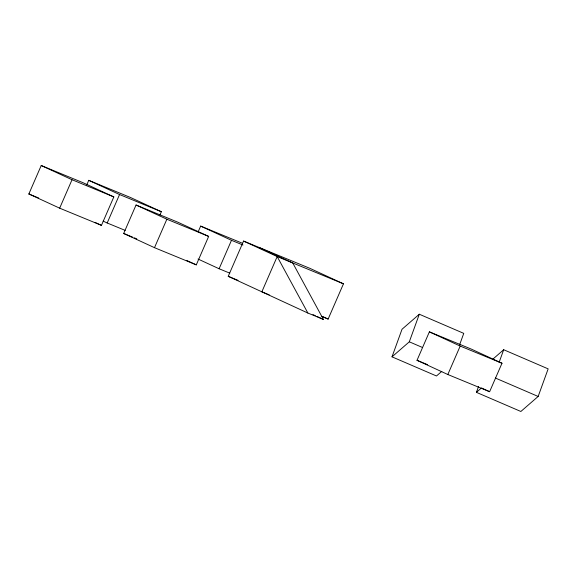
<?xml version="1.0" encoding="UTF-8"?>
<svg xmlns="http://www.w3.org/2000/svg" width="577" height="577" viewBox="0 0 577 577"><rect width="100%" height="100%" fill="white"/><g stroke="black" fill="none" stroke-linecap="round" stroke-linejoin="round"><path stroke-width="0.87" d="M441.794 371.357L436.472 375.98L392.014 356.838L402.018 329.258L419.306 314.227L463.757 333.369L459.516 345.075M392.014 356.838L409.309 341.815L419.306 314.227M493.054 358.981L503.692 349.727L548.15 368.869L538.153 396.457L520.865 411.48L476.407 392.338L478.528 386.489M499.148 362.269L503.692 349.727M28.85 193.966L41.219 165.52L83.016 182.707L113.828 196.916L101.458 225.362L59.662 208.174L28.85 193.966L38.688 198.012M59.662 208.174L72.031 179.728L41.219 165.52M86.622 185.203L88.743 180.327L130.539 197.514L161.351 211.723L159.937 214.976M125.209 230.403L107.185 222.989L119.554 194.536L88.743 180.327M123.68 233.469L136.049 205.015L177.846 222.203L208.658 236.411L196.288 264.865L154.492 247.677L123.68 233.469L132.696 237.176M154.492 247.677L166.861 219.224L136.049 205.015M198.192 231.788L200.666 226.097L242.463 243.285M229.769 273.137L219.109 268.759L231.485 240.306L200.666 226.097M259.131 247.461L292.741 262.961L323.423 319.434L307.866 313.037L228.24 276.318L243.573 241.063L309.849 268.319L343.459 283.819L328.133 319.074L321.483 316.333M417.012 360.308L429.382 331.854L471.178 349.042L501.99 363.25L489.621 391.704L447.824 374.516L417.012 360.308L427.665 364.686M447.824 374.516L460.194 346.063L429.382 331.854M476.407 392.338L481.067 388.292M343.459 283.819L277.184 256.563L243.573 241.063M231.485 240.306L242.953 245.023M119.554 194.536L161.351 211.723M72.031 179.728L113.828 196.916M166.861 219.224L208.658 236.411M460.194 346.063L501.99 363.25M228.24 276.318L238.07 280.357M134.333 237.847L136.792 238.856M269.221 294.847L261.85 291.818L277.184 256.563L307.866 313.037M495.347 378.022L538.153 396.457M409.309 341.815L422.479 347.484M481.514 387.96L489.621 391.704M198.026 259.037L219.109 268.759M322.529 316.484L328.133 319.074M312.929 314.595L315.352 315.713M316.968 316.456L323.423 319.434M103.132 221.114L107.185 222.989M186.559 260.378L196.288 264.865M94.974 222.376L101.458 225.362"/></g></svg>
